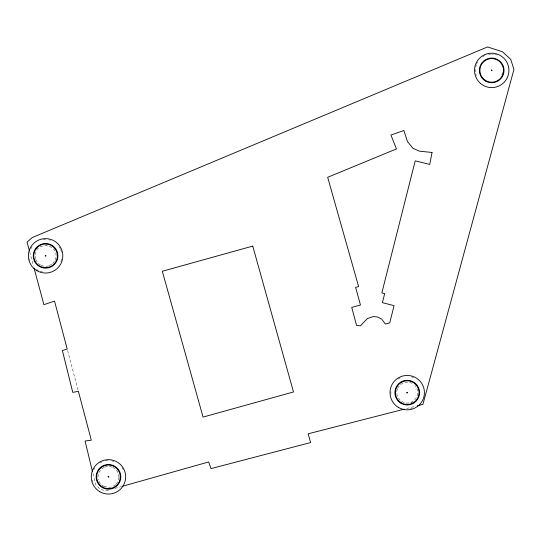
<?xml version="1.0" encoding="UTF-8"?>
<svg xmlns="http://www.w3.org/2000/svg" width="541" height="541" viewBox="0 0 541 541"><rect width="100%" height="100%" fill="white"/><g stroke="black" fill="none" stroke-linecap="round" stroke-linejoin="round"><path stroke-width="0.41" stroke-dasharray="2.71 2.03" d="M397.432 389.04C394.206 396.594 402.342 405.256 410.085 402.619M55.168 260.201C61.606 242.287 31.669 240.103 35.578 258.693M52.734 263.541L54.682 260.87M397.621 388.242C400.13 383.177 406.392 380.891 411.593 383.062A10.495 10.495 0 0 1 413.033 383.86M410.896 402.49L414.372 400.34L416.807 396.999L417.747 393.003A10.495 10.495 0 0 0 414.927 385.463M104.095 467.465L101.289 469.189L98.888 472.53L97.955 476.493A10.509 10.509 0 0 0 98.381 479.793M49.258 265.658L52.037 263.961M108.41 490.227L105.982 490.91L100.247 489.213L95.656 484.763L92.714 472.604M114.875 488.408L121.34 486.582M406.643 408.543L415.596 406.25M104.798 467.039L108.869 466.376L112.061 467.099M104.102 486.393L108.099 487.367A10.509 10.509 0 0 0 115.646 484.553M112.866 467.282L116.2 469.676L118.317 473.219L118.979 477.223M35.706 259.504L37.897 262.98A10.509 10.509 0 0 0 40.501 265.016M29.674 251.842L33.4 265.658M67.625 350.629L78.168 390.487M502.447 72.535A10.948 10.948 0 0 1 501.818 74.59M476.323 75.902A16.338 16.338 0 0 1 475.688 73.583M475.451 72A16.338 16.338 0 0 1 475.546 67.997M475.688 67.212A16.338 16.338 0 0 1 476.323 64.893M476.614 64.149A16.338 16.338 0 0 1 477.696 61.999M482.633 56.819A16.338 16.338 0 0 1 486.961 54.763M488.516 54.377A16.338 16.338 0 0 1 490.903 54.08M491.708 54.059A16.338 16.338 0 0 1 493.304 54.141M494.893 54.377A16.338 16.338 0 0 1 497.213 55.02M92.842 481.598A16.338 16.338 0 0 1 92.457 480.043M93.708 469.879A16.338 16.338 0 0 1 94.898 467.782M100.078 462.846A16.338 16.338 0 0 1 102.229 461.764M105.292 460.837A16.338 16.338 0 0 1 110.08 460.601M111.662 460.837A16.338 16.338 0 0 1 113.982 461.48M122.063 467.782A16.338 16.338 0 0 1 123.247 469.879M45.586 244.877A10.948 10.948 0 0 1 47.013 244.972M61.613 259.017A16.338 16.338 0 0 1 60.68 262.081M42.401 271.846A16.338 16.338 0 0 1 40.081 271.21M38.607 270.595A16.338 16.338 0 0 1 36.511 269.411M29.958 260.566A16.338 16.338 0 0 1 29.566 259.017M30.823 248.846A16.338 16.338 0 0 1 32.007 246.75M43.192 239.67A16.338 16.338 0 0 1 45.586 239.494M48.778 239.805A16.338 16.338 0 0 1 50.333 240.197M59.172 246.75A16.338 16.338 0 0 1 60.355 248.846M60.68 249.577A16.338 16.338 0 0 1 61.613 252.64M412.688 402.119A10.948 10.948 0 0 1 411.41 402.747M411.965 408.266A16.338 16.338 0 0 1 410.409 408.651M390.96 394.233A16.338 16.338 0 0 1 390.96 391.028M398.142 379.052A16.338 16.338 0 0 1 400.239 377.861M411.187 376.786A16.338 16.338 0 0 1 413.473 377.544M118.973 477.216A10.509 10.509 0 0 1 118.039 481.213M117.674 481.943A10.509 10.509 0 0 1 116.22 483.972M104.136 486.447A10.509 10.509 0 0 1 98.631 480.564M48.487 265.915A10.509 10.509 0 0 1 41.231 265.381"/><path stroke-width="0.81" d="M122.151 486.352L208.65 461.96L211.017 468.601L310.629 442.565L308.16 433.808L404.201 409.172M417.226 405.831L422.927 404.37L513.95 69.39L510.718 59.382L502.447 51.767L487.569 46.939L32.264 237.54L27.05 242.091L29.457 251.031M34.056 268.093L43.909 304.657L54.54 301.107L67.192 349.006L62.398 350.568L72.758 392.381L78.384 391.305L91.314 440.205L85.059 441.003L92.518 471.799M432.029 152.461L429.77 164.417L415.211 160.866L381.845 292.904L384.692 293.601L382.399 302.676L394.078 305.631L389.73 322.869L385.388 324.045L381.669 319.041L377.32 316.958L373.256 316.573L367.454 318.521L360.468 325.783L356.573 325.472L351.745 307.403L360.468 305.002L355.633 287.379L358.622 286.581L327.657 177.306L396.438 148.944L390.947 135.047L403.877 130.523L407.454 141.512L412.945 148.288L419.41 151.169L432.029 152.461M45.295 255.535L45.295 256.123L45.884 256.123L45.884 255.535L45.295 255.535M108.18 476.56L108.18 477.155L108.775 477.155L108.775 476.56L108.18 476.56M491.411 70.1L491.411 70.695L491.999 70.695L491.999 70.1L491.411 70.1M406.927 392.34L406.927 392.928L407.515 392.928L407.515 392.34L406.927 392.34M252.755 246.087L162.32 271.257L203.058 417.091L293.493 391.961L252.755 246.087M485.798 80.629A11.814 11.814 0 0 0 503.522 70.398A11.814 11.814 0 0 0 485.798 60.166A11.814 11.814 0 0 0 485.798 80.629M485.534 81.082A12.342 12.342 0 0 0 504.043 70.398A12.342 12.342 0 0 0 485.534 59.713A12.342 12.342 0 0 0 485.534 81.082M480.361 83.334A17.204 17.204 0 0 0 508.581 73.752A17.204 17.204 0 0 0 486.176 54.107A17.204 17.204 0 0 0 480.361 83.334M102.567 487.089A11.814 11.814 0 0 0 120.291 476.858A11.814 11.814 0 0 0 102.567 466.626A11.814 11.814 0 0 0 102.567 487.089M102.31 487.542A12.342 12.342 0 0 0 120.819 476.858A12.342 12.342 0 0 0 102.31 466.173A12.342 12.342 0 0 0 102.31 487.542M99.875 491.755A17.204 17.204 0 0 0 125.681 476.858A17.204 17.204 0 0 0 99.875 461.96A17.204 17.204 0 0 0 99.875 491.755M37.796 264.711A11.814 11.814 0 0 0 57.177 258.131A11.814 11.814 0 0 0 41.792 244.64A11.814 11.814 0 0 0 37.796 264.711M39.419 266.51A12.342 12.342 0 0 0 57.928 255.825A12.342 12.342 0 0 0 39.419 245.141A12.342 12.342 0 0 0 39.419 266.51M36.984 270.73A17.204 17.204 0 0 0 62.79 255.825A17.204 17.204 0 0 0 36.984 240.928A17.204 17.204 0 0 0 36.984 270.73M401.314 402.869A11.814 11.814 0 0 0 419.038 392.631A11.814 11.814 0 0 0 401.314 382.399A11.814 11.814 0 0 0 401.314 402.869M401.05 403.315A12.342 12.342 0 0 0 419.559 392.631A12.342 12.342 0 0 0 401.05 381.946A12.342 12.342 0 0 0 401.05 403.315M398.616 407.529A17.204 17.204 0 0 0 424.421 392.631A17.204 17.204 0 0 0 398.616 377.733A17.204 17.204 0 0 0 398.616 407.529"/></g></svg>
